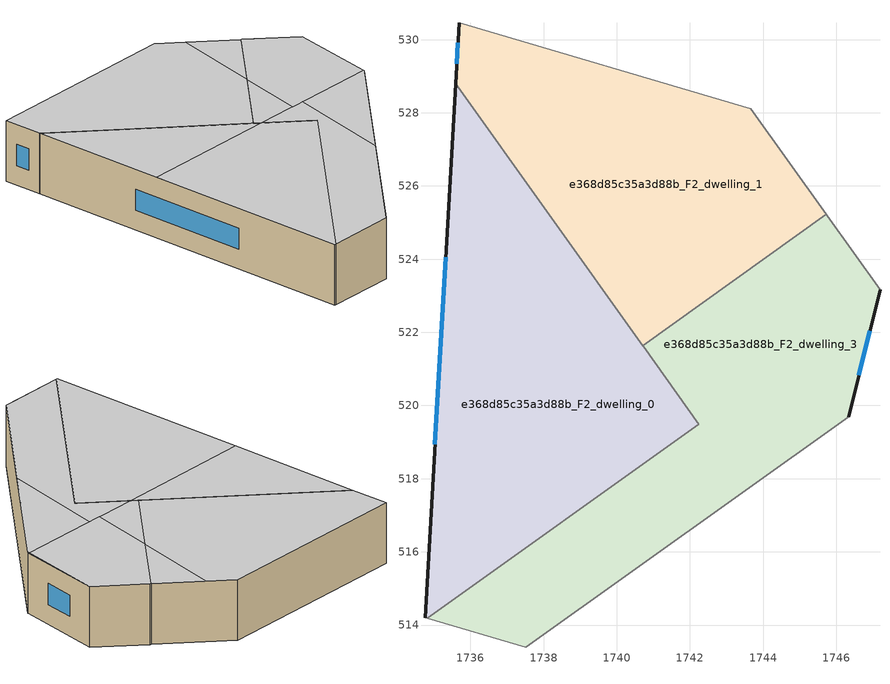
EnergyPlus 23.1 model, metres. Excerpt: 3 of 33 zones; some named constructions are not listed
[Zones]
e368d85c35a3d88b_F2_dwelling_0
 floor to e368d85c35a3d88b_F1_dwelling_0 (EU_floor_Construction): 1735.59,528.8 1742.25,519.48 1734.82,514.18 1734.76,514.2 z6
 wall outside (EU_wall_Construction): 1735.59,528.8 1734.76,514.2 z6:9
 wall to e368d85c35a3d88b_F2_dwelling_3 (EU_wall_Construction): 1734.82,514.18 1742.25,519.48 1740.74,521.6 1740.71,521.64 z6:9
 wall adiabatic (EU_wall_Construction): 1734.76,514.2 1734.82,514.18 z6:9
 wall to e368d85c35a3d88b_F2_dwelling_1 (EU_wall_Construction): 1740.71,521.64 1735.59,528.8 z6:9
 window (EU_Window_Construction): 1735.32,524.05 1735.03,518.95 z6.98:8.02
 ceiling to e368d85c35a3d88b_F3_dwelling_0 (EU_floor_Construction): 1742.25,519.48 1740.91,521.35 1735.26,523.01 1734.76,514.2 1734.82,514.18 z9
 ceiling adiabatic (EU_roof_Construction): 1740.91,521.35 1735.59,528.8 1735.26,523.01 z9
e368d85c35a3d88b_F2_dwelling_1
 floor to e368d85c35a3d88b_F1_dwelling_1 (EU_floor_Construction): 1743.66,528.11 1745.73,525.22 1740.71,521.64 1735.59,528.8 1735.69,530.46 z6
 wall outside (EU_wall_Construction): 1735.69,530.46 1735.59,528.8 z6:9
 wall adiabatic (EU_wall_Construction): 1743.66,528.11 1735.69,530.46 z6:9
 wall to e368d85c35a3d88b_F2_dwelling_3 (EU_wall_Construction): 1740.71,521.64 1745.73,525.22 z6:9
 wall to e368d85c35a3d88b_F2_dwelling_5 (EU_wall_Construction): 1745.73,525.22 1743.66,528.11 z6:9
 window (EU_Window_Construction): 1735.66,529.92 1735.62,529.34 z6.98:8.02
 ceiling to e368d85c35a3d88b_F3_dwelling_3 (EU_floor_Construction): 1743.35,523.53 1744.4,527.09 1743.66,528.11 1735.69,530.46 1735.59,528.8 1740.71,521.64 z9
 ceiling to e368d85c35a3d88b_F3_dwelling_4 (EU_floor_Construction): 1745.73,525.22 1744.4,527.09 1743.35,523.53 z9
e368d85c35a3d88b_F2_dwelling_3
 floor to e368d85c35a3d88b_F1_dwelling_3 (EU_floor_Construction): 1745.76,525.18 1747.19,523.17 1746.33,519.7 1737.52,513.4 1734.82,514.18 1742.25,519.48 1740.74,521.6 1740.71,521.64 1745.73,525.22 z6
 wall outside (EU_wall_Construction): 1746.33,519.7 1747.19,523.17 z6:9
 wall to e368d85c35a3d88b_F2_dwelling_2 (EU_wall_Construction): 1737.52,513.4 1746.33,519.69 z6:9
 wall adiabatic (EU_wall_Construction): 1734.82,514.18 1737.52,513.4 z6:9
 wall to e368d85c35a3d88b_F2_dwelling_5 (EU_wall_Construction): 1747.19,523.17 1745.76,525.18 1745.73,525.22 z6:9
 window (EU_Window_Construction): 1746.61,520.83 1746.91,522.04 z6.98:8.02
 ceiling to e368d85c35a3d88b_F3_dwelling_4 (EU_floor_Construction): 1746.35,519.75 1747.19,523.17 1745.76,525.18 1745.73,525.22 1743.35,523.53 1742.57,520.86 z9
 ceiling to e368d85c35a3d88b_F3_dwelling_0 (EU_floor_Construction): 1741.85,516.49 1743.09,520.71 1740.92,521.35 1742.25,519.48 1734.82,514.18 1737.52,513.4 z9
 ceiling to e368d85c35a3d88b_F3_dwelling_1 (EU_floor_Construction): 1746.33,519.69 1746.35,519.75 1743.09,520.71 1741.85,516.49 z9
 ceiling to e368d85c35a3d88b_F3_dwelling_3 (EU_floor_Construction): 1742.57,520.86 1743.35,523.53 1740.71,521.64 1740.74,521.6 1740.92,521.35 z9
[SCHEDULE:FILE] Column Number=1; Rows to Skip at Top=0; Number of Hours of Data=8760; Column Separator=Comma; Interpolate to Timestep=No; Minutes per Item=60; Adjust Schedule for Daylight Savings=Yes
Name | File
EU_Step8_GainSchedule_e368d85c35a3d88b_F2_dwelling_4_f000 | ../../schedules/e368d85c35a3d88b/e368d85c35a3d88b_F2_dwelling_4_f000_gain.csv
EU_Step8_GainSchedule_e368d85c35a3d88b_F2_dwelling_5_f000 | ../../schedules/e368d85c35a3d88b/e368d85c35a3d88b_F2_dwelling_5_f000_gain.csv
EU_Step8_GainSchedule_e368d85c35a3d88b_F2_dwelling_6_f000 | ../../schedules/e368d85c35a3d88b/e368d85c35a3d88b_F2_dwelling_6_f000_gain.csv
EU_Step8_GainSchedule_e368d85c35a3d88b_F3_dwelling_0_f000 | ../../schedules/e368d85c35a3d88b/e368d85c35a3d88b_F3_dwelling_0_f000_gain.csv
EU_Step8_GainSchedule_e368d85c35a3d88b_F3_dwelling_1_f000 | ../../schedules/e368d85c35a3d88b/e368d85c35a3d88b_F3_dwelling_1_f000_gain.csv
EU_Step8_GainSchedule_e368d85c35a3d88b_F3_dwelling_2_f000 | ../../schedules/e368d85c35a3d88b/e368d85c35a3d88b_F3_dwelling_2_f000_gain.csv
EU_Step8_GainSchedule_e368d85c35a3d88b_F3_dwelling_3_f000 | ../../schedules/e368d85c35a3d88b/e368d85c35a3d88b_F3_dwelling_3_f000_gain.csv
EU_Step8_GainSchedule_e368d85c35a3d88b_F3_dwelling_4_f000 | ../../schedules/e368d85c35a3d88b/e368d85c35a3d88b_F3_dwelling_4_f000_gain.csv
EU_Step8_GainSchedule_e368d85c35a3d88b_F3_dwelling_5_f000 | ../../schedules/e368d85c35a3d88b/e368d85c35a3d88b_F3_dwelling_5_f000_gain.csv
